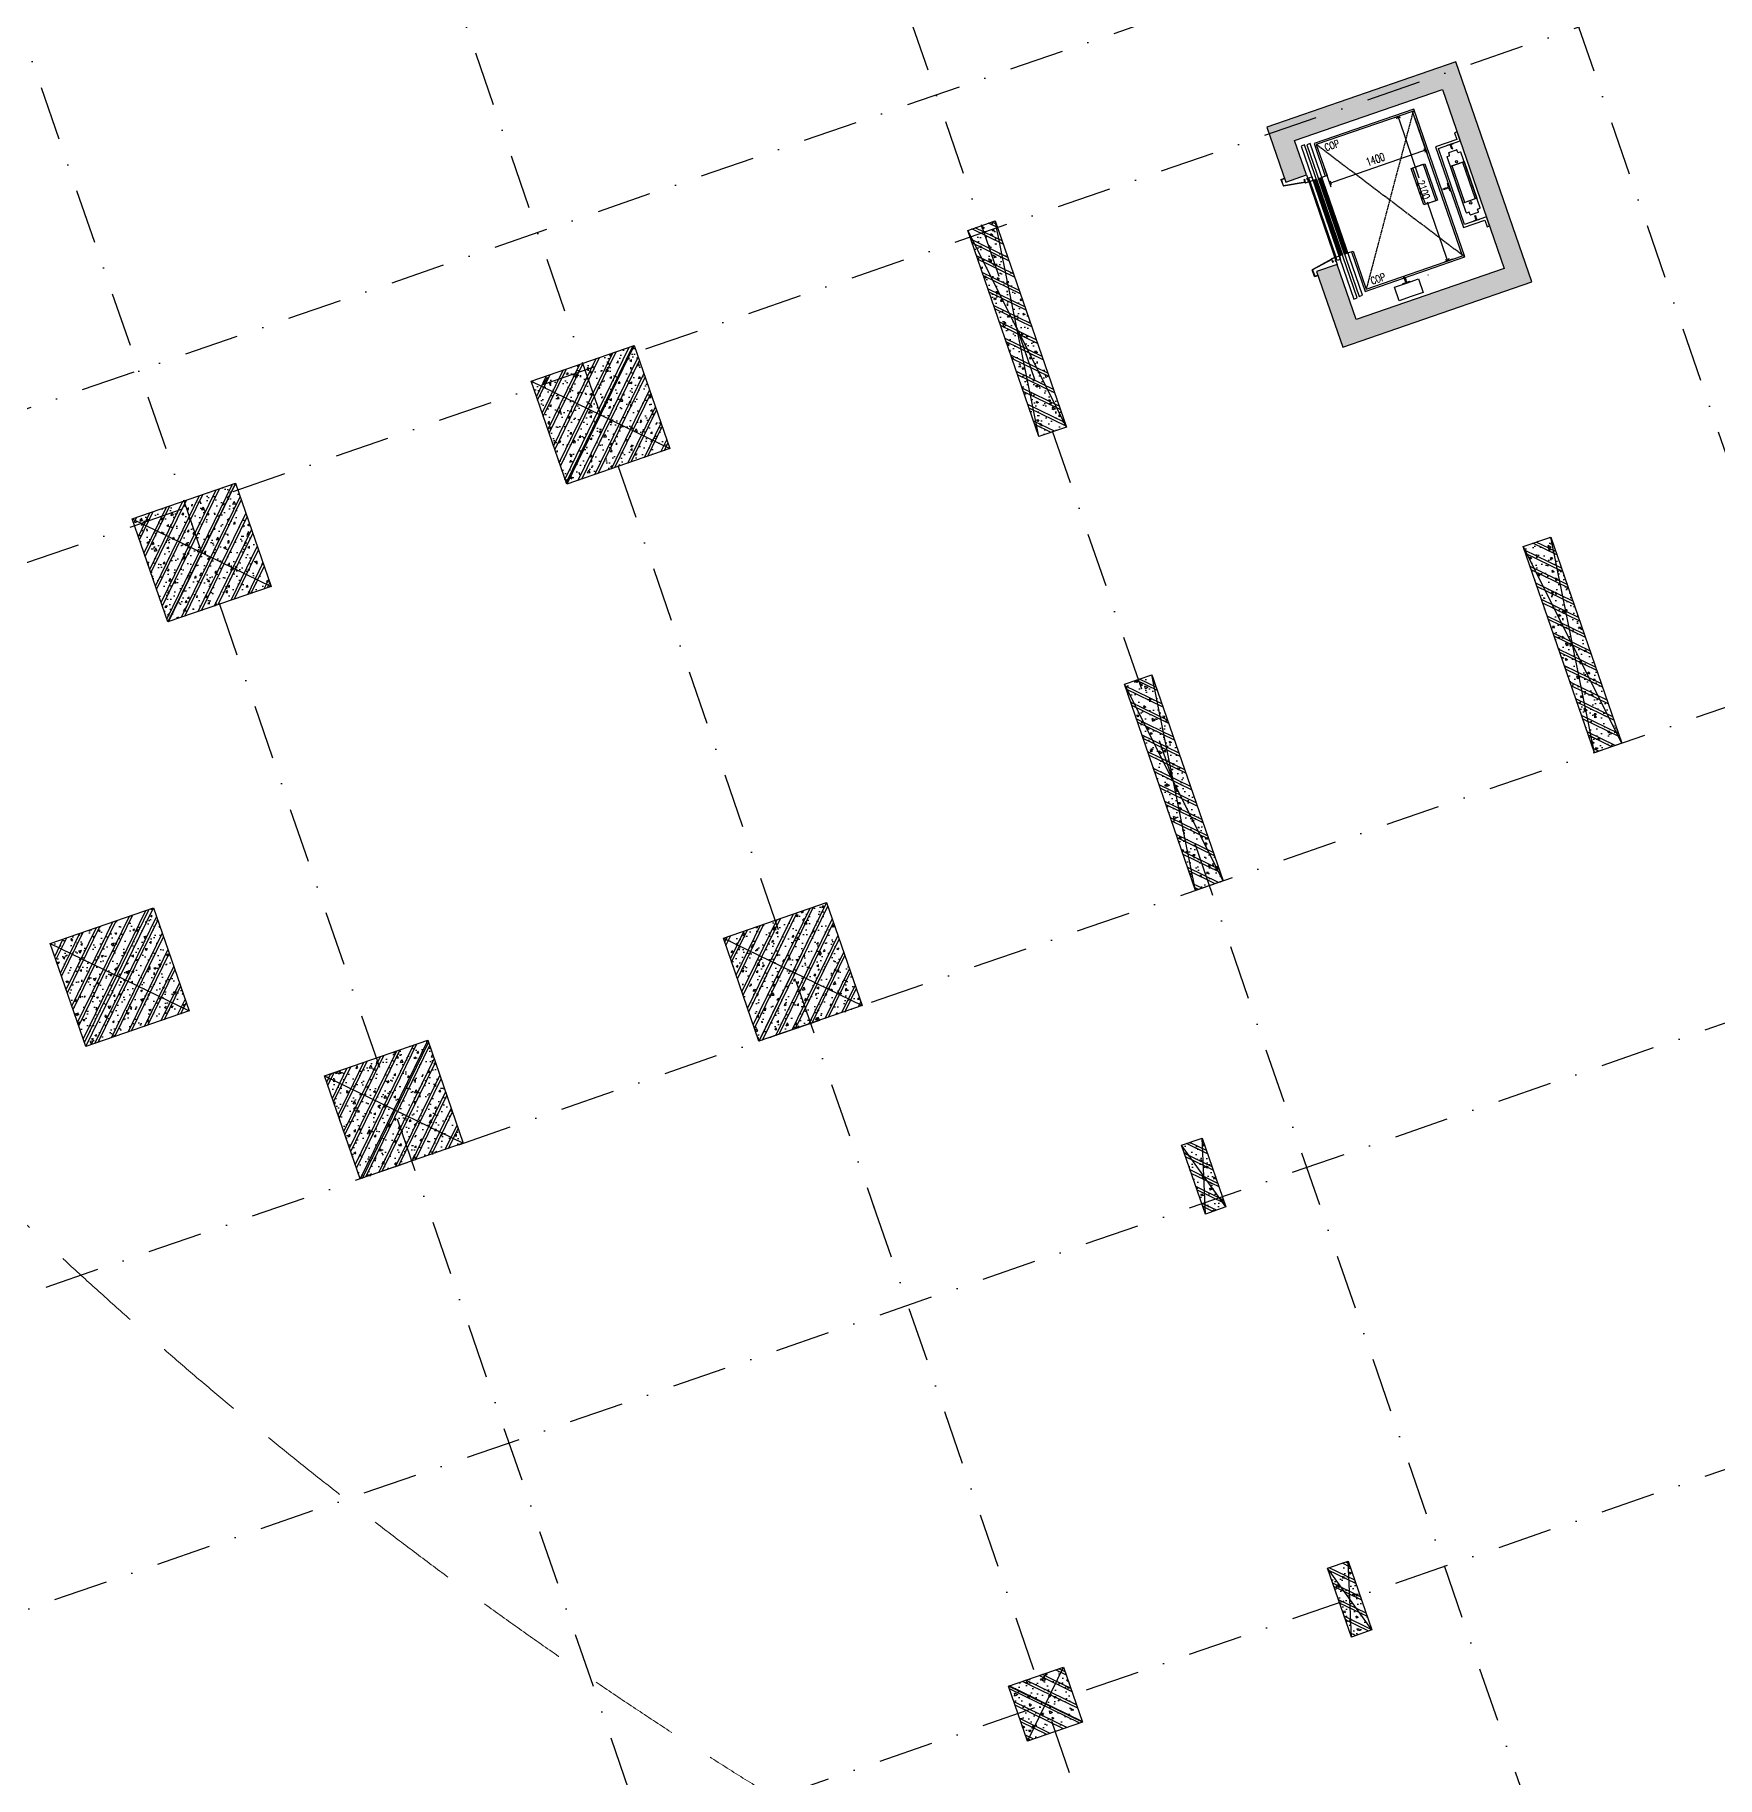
# Model space of a CAD drawing. Header units: millimetres. Extents: x -1283650 to 1283415, y -588847 to 435139.
# Drawn here: x -98271 to -75144, y 16113 to 40064 of the extents above; entities that cross this region are included whole.
import ezdxf
from ezdxf.enums import TextEntityAlignment as Align

# ---------------------------------------------------------------- set-up
doc = ezdxf.new("R2010")
doc.units = ezdxf.units.MM
doc.header["$MEASUREMENT"] = 0
for name, pattern in [('DASHDOT', [1, 0.5, -0.25, 0, -0.25]), ('HIDDEN', [0.375, 0.25, -0.125]), ('xref.asix of  podium$0$xref.asix of  podium$0$Xref_ST_MBDV Cot vach 30.7.2022$0$ACAD_ISO02W100', [15, 12, -3])]:
    doc.linetypes.add(name, pattern=pattern)
doc.layers.get('Defpoints').update_dxf_attribs({"color": 5})
for name, color, linetype in [('$AUDIT-BAD-LAYER', 7, 'Continuous'), ('AUDIT_I_220805193045-5', 6, 'Continuous'), ('KC-Betong', 6, 'Continuous'), ('KT-Luoi truc South Tower', 8, 'DASHDOT'), ('KT-Net cot vach', 6, 'Continuous'), ('thang may block', 36, 'Continuous'), ('Xref.Asix of Basement$0$KT-Net cot vach', 6, 'Continuous')]:
    doc.layers.add(name, color=color, linetype=linetype)
doc.styles.add('xref.asix of  podium$0$xref.asix of  podium$0$Xref_ST_MBDV Cot vach 30.7.2022$0$ROMANS', font='ROMANS.SHX')
doc.styles.add('xref.asix of  podium$0$xref.asix of  podium$0$Xref_ST_MBDV Cot vach 30.7.2022$0$xref.N.Cot vach tang N2$0$DIM', font='vnsimli.shx', dxfattribs={"width": 0.7})
doc.dimstyles.new('xref.asix of  podium$0$xref.asix of  podium$0$Xref_ST_MBDV Cot vach 30.7.2022$0$xref.N.Cot vach tang N2$0$CCU 1-100 A1', dxfattribs={"dimscale": 100, "dimtxt": 2.2, "dimasz": 1, "dimexe": 1, "dimexo": 0, "dimgap": 1, "dimtad": 1, "dimdec": 0, "dimdsep": 46, "dimtxsty": 'xref.asix of  podium$0$xref.asix of  podium$0$Xref_ST_MBDV Cot vach 30.7.2022$0$xref.N.Cot vach tang N2$0$DIM', "dimblk1": 'xref.asix of  podium$0$xref.asix of  podium$0$Xref_ST_MBDV Cot vach 30.7.2022$0$xref.N.Cot vach tang N2$0$_ARCHTICK', "dimblk2": 'xref.asix of  podium$0$xref.asix of  podium$0$Xref_ST_MBDV Cot vach 30.7.2022$0$xref.N.Cot vach tang N2$0$_ARCHTICK', "dimsah": 1, "dimcen": 0, "dimdle": 1, "dimclrd": 256, "dimclre": 256, "dimclrt": 31, "dimadec": 0, "dimazin": 0, "dimtfac": 1, "dimtdec": 0, "dimtix": 1, "dimtmove": 2, "dimatfit": 3, "dimldrblk": 'xref.asix of  podium$0$xref.asix of  podium$0$Xref_ST_MBDV Cot vach 30.7.2022$0$xref.N.Cot vach tang N2$0$_ARCHTICK', "dimfxl": 8, "dimtolj": 1, "dimarcsym": 0})

# ---------------------------------------------------------------- blocks, each defined once
blk = doc.blocks.new('*U188')
h = blk.add_hatch()
h.set_pattern_fill('VATLIEU04', color=250, scale=40, style=0, pattern_type=2)
h.set_pattern_definition([(50, (550, -550), (286.904, -25.1), [30, -330]), (355, (550, -550), (-55.5, 300.877), [24, -264]), (100.451, (573.9, -552.1), (231.404, 275.776), [25.496, -280.457]), (46.184, (550, -470), (426.9, -66.21), [45, -495]), (96.636, (585.57, -475.5), (373.87, 389.65), [38.24, -420.69]), (351.184, (550, -470), (373.86, 389.65), [36, -396]), (21, (590, -490), (238.763, -161.048), [30, -330]), (326, (590, -490), (97.326, 290.06), [24, -264]), (71.451, (609.9, -503.42), (336.09, 129.01), [25.496, -280.457]), (37.5, (550, -550), (4.864, 133.1575), [0, -260.8, 0, -268, 0, -265]), (7.5, (550, -550), (105.228, 157.765), [0, -152.8, 0, -254.8, 0, -101]), (327.5, (460.8, -550), (213.529, -9.022), [0, -100, 0, -312, 0, -414]), (317.5, (420.8, -550), (233.274, 40.042), [0, -130, 0, -207.2, 0, -294]), (45, (550, -550), (-120.208, 120.208), []), (45, (550, -501), (-120.208, 120.208), [])])
h.paths.add_polyline_path([(-475, 475), (1025, 475), (1025, -1025), (-475, -1025)])
at = {"color": 6, "ltscale": 0.25}
blk.add_lwpolyline([(-475, 475), (1025, 475), (1025, -1025), (-475, -1025)], close=True, dxfattribs=at)
at = {"layer": 'Defpoints', "linetype": 'ByBlock', "ltscale": 30}
for p, q in [((1025, 475), (-475, -1025)), ((-475, 475), (1025, -1025))]:
    blk.add_line(p, q, dxfattribs=at)
blk = doc.blocks.new('*U241')
h = blk.add_hatch()
h.set_pattern_fill('VATLIEU04', color=250, scale=40, style=0, pattern_type=2)
h.set_pattern_definition([(50, (550, 1550), (286.904, -25.1), [30, -330]), (355, (550, 1550), (-55.5, 300.877), [24, -264]), (100.451, (573.9, 1547.9), (231.404, 275.776), [25.496, -280.457]), (46.184, (550, 1630), (426.896, -66.21), [45, -495]), (96.636, (585.57, 1624.5), (373.865, 389.65), [38.244, -420.685]), (351.184, (550, 1630), (373.865, 389.65), [36, -396]), (21, (590, 1610), (238.763, -161.048), [30, -330]), (326, (590, 1610), (97.326, 290.06), [24, -264]), (71.451, (609.9, 1596.58), (336.09, 129.012), [25.496, -280.457]), (37.5, (550, 1550), (4.864, 133.1575), [0, -260.8, 0, -268, 0, -265]), (7.5, (550, 1550), (105.228, 157.765), [0, -152.8, 0, -254.8, 0, -101]), (327.5, (460.8, 1550), (213.529, -9.022), [0, -100, 0, -312, 0, -414]), (317.5, (420.8, 1550), (233.274, 40.042), [0, -130, 0, -207.2, 0, -294]), (45, (550, 1550), (-120.208, 120.208), []), (45, (550, 1599), (-120.208, 120.208), [])])
h.paths.add_polyline_path([(-475, -475), (1025, -475), (1025, 1025), (-475, 1025)])
at = {"color": 6, "ltscale": 0.25}
blk.add_lwpolyline([(-475, -475), (1025, -475), (1025, 1025), (-475, 1025)], close=True, dxfattribs=at)
at = {"layer": 'Defpoints', "linetype": 'ByBlock', "ltscale": 30}
for p, q in [((1025, -475), (-475, 1025)), ((-475, -475), (1025, 1025))]:
    blk.add_line(p, q, dxfattribs=at)
blk = doc.blocks.new('*U242')
h = blk.add_hatch()
h.set_pattern_fill('VATLIEU04', color=250, scale=40, style=0, pattern_type=2)
h.set_pattern_definition([(50, (-550, 3050), (286.904, -25.101), [30, -330]), (355, (-550, 3050), (-55.5, 300.877), [24, -264]), (100.451, (-526.1, 3047.9), (231.404, 275.776), [25.496, -280.457]), (46.184, (-550, 3130), (426.896, -66.208), [45, -495]), (96.636, (-514.43, 3124.5), (373.865, 389.647), [38.244, -420.685]), (351.184, (-550, 3130), (373.865, 389.65), [36, -396]), (21, (-510, 3110), (238.763, -161.048), [30, -330]), (326, (-510, 3110), (97.326, 290.06), [24, -264]), (71.451, (-490.1, 3096.58), (336.09, 129.012), [25.496, -280.457]), (37.5, (-550, 3050), (4.864, 133.1575), [0, -260.8, 0, -268, 0, -265]), (7.5, (-550, 3050), (105.228, 157.7647), [0, -152.8, 0, -254.8, 0, -101]), (327.5, (-639.2, 3050), (213.529, -9.022), [0, -100, 0, -312, 0, -414]), (317.5, (-679.2, 3050), (233.274, 40.042), [0, -130, 0, -207.2, 0, -294]), (45, (-550, 3050), (-120.208, 120.208), []), (45, (-550, 3099), (-120.208, 120.208), [])])
h.paths.add_polyline_path([(-475, -475), (-75, -475), (-75, 2525), (-475, 2525)])
at = {"color": 6, "ltscale": 0.25}
blk.add_lwpolyline([(-475, -475), (-75, -475), (-75, 2525), (-475, 2525)], close=True, dxfattribs=at)
at = {"layer": 'Defpoints', "linetype": 'ByBlock', "ltscale": 30}
for p, q in [((-75, -475), (-475, 2525)), ((-475, -475), (-75, 2525))]:
    blk.add_line(p, q, dxfattribs=at)
blk = doc.blocks.new('*U295')
h = blk.add_hatch()
h.set_pattern_fill('VATLIEU04', color=250, scale=40, style=0, pattern_type=2)
h.set_pattern_definition([(50, (-150, 850), (286.904, -25.1), [30, -330]), (355, (-150, 850), (-55.5, 300.877), [24, -264]), (100.451, (-126.1, 847.9), (231.404, 275.776), [25.496, -280.457]), (46.184, (-150, 930), (426.9, -66.21), [45, -495]), (96.636, (-114.43, 924.5), (373.87, 389.65), [38.24, -420.69]), (351.184, (-150, 930), (373.86, 389.65), [36, -396]), (21, (-110, 910), (238.763, -161.048), [30, -330]), (326, (-110, 910), (97.326, 290.06), [24, -264]), (71.451, (-90.1, 896.58), (336.09, 129.01), [25.496, -280.457]), (37.5, (-150, 850), (4.864, 133.1575), [0, -260.8, 0, -268, 0, -265]), (7.5, (-150, 850), (105.228, 157.765), [0, -152.8, 0, -254.8, 0, -101]), (327.5, (-239.2, 850), (213.529, -9.022), [0, -100, 0, -312, 0, -414]), (317.5, (-279.2, 850), (233.274, 40.042), [0, -130, 0, -207.2, 0, -294]), (45, (-150, 850), (-120.208, 120.208), []), (45, (-150, 899), (-120.208, 120.208), [])])
h.paths.add_polyline_path([(-475, -475), (325, -475), (325, 325), (-475, 325)])
at = {"color": 6, "ltscale": 0.25}
blk.add_lwpolyline([(-475, -475), (325, -475), (325, 325), (-475, 325)], close=True, dxfattribs=at)
at = {"layer": 'Defpoints', "linetype": 'ByBlock', "ltscale": 30}
for p, q in [((325, -475), (-475, 325)), ((-475, -475), (325, 325))]:
    blk.add_line(p, q, dxfattribs=at)
blk = doc.blocks.new('*U283')
h = blk.add_hatch()
h.set_pattern_fill('VATLIEU04', color=250, scale=40, style=0, pattern_type=2)
h.set_pattern_definition([(50, (-650, 1050), (286.904, -25.1), [30, -330]), (355, (-650, 1050), (-55.5, 300.877), [24, -264]), (100.451, (-626.1, 1047.9), (231.404, 275.776), [25.496, -280.457]), (46.184, (-650, 1130), (426.9, -66.21), [45, -495]), (96.636, (-614.43, 1124.5), (373.87, 389.65), [38.24, -420.685]), (351.184, (-650, 1130), (373.86, 389.65), [36, -396]), (21, (-610, 1110), (238.763, -161.048), [30, -330]), (326, (-610, 1110), (97.326, 290.06), [24, -264]), (71.451, (-590.1, 1096.58), (336.09, 129.01), [25.496, -280.457]), (37.5, (-650, 1050), (4.864, 133.1575), [0, -260.8, 0, -268, 0, -265]), (7.5, (-650, 1050), (105.228, 157.765), [0, -152.8, 0, -254.8, 0, -101]), (327.5, (-739.2, 1050), (213.529, -9.022), [0, -100, 0, -312, 0, -414]), (317.5, (-779.2, 1050), (233.274, 40.042), [0, -130, 0, -207.2, 0, -294]), (45, (-650, 1050), (-120.208, 120.208), []), (45, (-650, 1099), (-120.208, 120.208), [])])
h.paths.add_polyline_path([(-475, -475), (-175, -475), (-175, 525), (-475, 525)])
at = {"color": 6, "ltscale": 0.25}
blk.add_lwpolyline([(-475, -475), (-175, -475), (-175, 525), (-475, 525)], close=True, dxfattribs=at)
at = {"layer": 'Defpoints', "linetype": 'ByBlock', "ltscale": 30}
for p, q in [((-175, -475), (-475, 525)), ((-475, -475), (-175, 525))]:
    blk.add_line(p, q, dxfattribs=at)
blk = doc.blocks.new('xref.asix of  podium$0$xref.asix of  podium$0$Xref_ST_MBDV Cot vach 30.7.2022$0$xref.N.Cot vach tang N2$0$_Open90')
at = {"color": 0, "linetype": 'ByBlock', "lineweight": -2}
for p, q in [((0, 0), (-1, 0)), ((-0.5, 0.5), (0, 0)), ((0, 0), (-0.5, -0.5))]:
    blk.add_line(p, q, dxfattribs=at)
blk = doc.blocks.new('*D29')
at = {"layer": 'Defpoints', "color": 0, "transparency": 16777216}
for p in [(11727223, 1054230), (11727290, 1054254), (11727975, 1052269)]:
    blk.add_point(p, dxfattribs=at)
at = {"layer": 'KT-Net cot vach', "color": 5, "transparency": 16777216}
for p, q in [((11727290, 1054254), (11727176, 1054214)), ((11727239, 1054183), (11727513, 1053389)), ((11727892, 1052293), (11727630, 1053052)), ((11727975, 1052269), (11727861, 1052229))]:
    blk.add_line(p, q, dxfattribs=at)
for p, xscale, yscale, zscale, rotation in [((11727223, 1054230), 50, 50, 50, 109.0471379209069), ((11727908, 1052245), 50.00000000000001, 50.00000000000001, 50.00000000000001, 289.0471379209069)]:
    blk.add_blockref('xref.asix of  podium$0$xref.asix of  podium$0$Xref_ST_MBDV Cot vach 30.7.2022$0$xref.N.Cot vach tang N2$0$_Open90', p, dxfattribs=dict(at, xscale=xscale, yscale=yscale, zscale=zscale, rotation=rotation))
at = {"layer": 'KT-Net cot vach', "color": 5, "transparency": 16777216, "insert": (11727572, 1053221), "char_height": 110, "attachment_point": 5, "rotation": 289.0471, "style": 'xref.asix of  podium$0$xref.asix of  podium$0$Xref_ST_MBDV Cot vach 30.7.2022$0$xref.N.Cot vach tang N2$0$DIM'}
blk.add_mtext('\\A1;2100', dxfattribs=at)
blk = doc.blocks.new('xref.asix of  podium$0$xref.asix of  podium$0$Xref_ST_MBDV Cot vach 30.7.2022$0$xref.N.Cot vach tang N2$0$_ARCHTICK')
at = {"color": 0, "linetype": 'ByBlock', "const_width": 0.15}
blk.add_lwpolyline([(-0.5, -0.5), (0.5, 0.5)], dxfattribs=at)
blk = doc.blocks.new('*D30')
at = {"layer": 'Defpoints', "color": 0, "transparency": 16777216}
for p in [(11727458, 1054206), (11726216, 1053513), (11726285, 1053313)]:
    blk.add_point(p, dxfattribs=at)
at = {"layer": 'KT-Net cot vach', "color": 5, "transparency": 16777216}
for p, q in [((11727458, 1054206), (11727625, 1053722)), ((11727561, 1053753), (11726333, 1053329)), ((11726216, 1053513), (11726302, 1053265))]:
    blk.add_line(p, q, dxfattribs=at)
for p, xscale, yscale, zscale, rotation in [((11727609, 1053769), 50, 50, 50, 19.04713794612652), ((11726285, 1053313), 49.99999999999999, 49.99999999999999, 49.99999999999999, 199.0471379461266)]:
    blk.add_blockref('xref.asix of  podium$0$xref.asix of  podium$0$Xref_ST_MBDV Cot vach 30.7.2022$0$xref.N.Cot vach tang N2$0$_Open90', p, dxfattribs=dict(at, xscale=xscale, yscale=yscale, zscale=zscale, rotation=rotation))
at = {"layer": 'KT-Net cot vach', "color": 5, "transparency": 16777216, "insert": (11726913, 1053640), "char_height": 110, "attachment_point": 5, "rotation": 19.0471, "style": 'xref.asix of  podium$0$xref.asix of  podium$0$Xref_ST_MBDV Cot vach 30.7.2022$0$xref.N.Cot vach tang N2$0$DIM'}
blk.add_mtext('\\A1;1400', dxfattribs=at)
blk = doc.blocks.new('rtrerfgfgf')
at = {"layer": 'thang may block', "linetype": 'Continuous', "ltscale": 2}
for p, q in [((11727440.8, 1054332.2), (11726070.2, 1053859)), ((11728142.5, 1052299.9), (11727440.8, 1054332.2)), ((11727425.4, 1054300.4), (11726102, 1053843.5)), ((11728110.7, 1052315.3), (11727425.4, 1054300.4)), ((11725939.2, 1053840.2), (11725891.9, 1053823.9)), ((11726665.3, 1051737), (11725939.2, 1053840.2)), ((11726070.2, 1053859), (11726225.2, 1053410)), ((11726102, 1053843.5), (11726248.9, 1053418.1)), ((11727906.3, 1053835.1), (11727984.3, 1053862)), ((11727944.4, 1053839.6), (11727910.6, 1053830.2)), ((11727952.4, 1053816.3), (11727944.4, 1053839.6)), ((11727983.9, 1053855.5), (11727951.5, 1053842)), ((11727951.5, 1053842), (11727959.5, 1053818.7)), ((11727984.3, 1053862), (11727983.9, 1053855.5)), ((11725891.9, 1053823.9), (11726618, 1051720.7)), ((11728164, 1052908.7), (11727899.3, 1053675.4)), ((11727902.1, 1053681.2), (11727931.2, 1053691.3)), ((11727910.6, 1053830.2), (11727906.3, 1053835.1)), ((11727934.1, 1053697.1), (11727922.4, 1053731.1)), ((11727925.2, 1053736.9), (11728029.9, 1053773.1)), ((11727944.2, 1053545.3), (11728133.2, 1053610.6)), ((11727955, 1053806.6), (11727952.4, 1053816.3)), ((11727963.3, 1053782.6), (11727955, 1053806.6)), ((11727959.5, 1053818.7), (11727963, 1053809.4)), ((11727963, 1053809.4), (11727971.8, 1053785.5)), ((11727971.8, 1053785.5), (11727963.3, 1053782.6)), ((11727967.8, 1053553.5), (11728109.6, 1053602.5)), ((11728047.5, 1053736.3), (11728035.8, 1053770.2)), ((11728053.4, 1053733.5), (11728082.5, 1053743.5)), ((11728353, 1052973.9), (11728088.3, 1053740.7)), ((11728109.6, 1053602.5), (11728283.9, 1053097.7)), ((11728133.2, 1053610.6), (11728307.5, 1053105.9)), ((11725965.7, 1053426.2), (11726390, 1052197.3)), ((11726248.9, 1053418.1), (11726178, 1053393.7)), ((11727405.3, 1053515.9), (11727594.3, 1053581.1)), ((11727578.2, 1053014.9), (11727405.3, 1053515.9)), ((11727428.9, 1053524), (11727570.7, 1053573)), ((11727601.9, 1053023), (11727428.9, 1053524)), ((11727570.7, 1053573), (11727743.7, 1053072)), ((11727594.3, 1053581.1), (11727767.3, 1053080.2)), ((11728118.4, 1053040.6), (11727944.2, 1053545.3)), ((11728142.1, 1053048.7), (11727967.8, 1053553.5)), ((11726376.3, 1052298.4), (11726017.3, 1053338.2)), ((11727845.3, 1053237.2), (11727881.2, 1053249.6)), ((11727850.5, 1053222.1), (11727845.3, 1053237.2)), ((11727886.5, 1053234.5), (11727850.5, 1053222.1)), ((11727881.2, 1053249.6), (11727891.7, 1053250)), ((11727894.9, 1053240.6), (11727886.5, 1053234.5)), ((11727891.7, 1053250), (11727919.1, 1053259.5)), ((11727922.3, 1053250.1), (11727894.9, 1053240.6)), ((11727906.7, 1053307.6), (11727913.4, 1053312.6)), ((11727919.1, 1053259.5), (11727906.7, 1053307.6)), ((11727913.4, 1053312.6), (11727950.6, 1053204.8)), ((11727942.3, 1053204.6), (11727922.3, 1053250.1)), ((11727950.6, 1053204.8), (11727942.3, 1053204.6)), ((11727767.3, 1053080.2), (11727578.2, 1053014.9)), ((11727743.7, 1053072), (11727601.9, 1053023)), ((11728307.5, 1053105.9), (11728118.4, 1053040.6)), ((11728283.9, 1053097.7), (11728142.1, 1053048.7)), ((11728169.8, 1052905.8), (11728198.9, 1052915.9)), ((11728216.3, 1052879.6), (11728204.8, 1052913)), ((11728222.2, 1052876.7), (11728326.9, 1052912.9)), ((11728329.8, 1052918.8), (11728318.2, 1052952.2)), ((11728321.1, 1052958), (11728350.2, 1052968.1)), ((11728345.4, 1052816.1), (11728267.4, 1052789.2)), ((11728267.4, 1052789.2), (11728267.8, 1052795.7)), ((11728267.8, 1052795.7), (11728300.2, 1052809.2)), ((11728279.8, 1052865.7), (11728288.4, 1052868.6)), ((11728288.6, 1052841.8), (11728279.8, 1052865.7)), ((11728288.4, 1052868.6), (11728296.6, 1052844.6)), ((11728292.1, 1052832.5), (11728288.6, 1052841.8)), ((11728300.2, 1052809.2), (11728292.1, 1052832.5)), ((11728296.6, 1052844.6), (11728299.2, 1052834.9)), ((11728299.2, 1052834.9), (11728307.2, 1052811.6)), ((11728307.2, 1052811.6), (11728341, 1052821)), ((11728341, 1052821), (11728345.4, 1052816.1)), ((11726537, 1052353.9), (11726607.8, 1052378.4)), ((11726584.2, 1052370.2), (11726771.9, 1051826.7)), ((11726607.8, 1052378.4), (11726787.3, 1051858.5)), ((11726771.9, 1051826.7), (11728142.5, 1052299.9)), ((11726787.3, 1051858.5), (11728110.7, 1052315.3)), ((11727287, 1051929.4), (11727332.5, 1051949.4)), ((11727395, 1051958.3), (11727287.3, 1051921)), ((11727304.6, 1052021.2), (11727319.7, 1052026.4)), ((11727317, 1051985.2), (11727304.6, 1052021.2)), ((11727323.1, 1051976.8), (11727317, 1051985.2)), ((11727319.7, 1052026.4), (11727332.1, 1051990.5)), ((11727332.5, 1051949.4), (11727323.1, 1051976.8)), ((11727332.1, 1051990.5), (11727332.5, 1051980)), ((11727332.5, 1051980), (11727342, 1051952.6)), ((11727342, 1051952.6), (11727390.1, 1051965)), ((11727390.1, 1051965), (11727395, 1051958.3)), ((11727641.8, 1052043.4), (11727641.5, 1052051.8)), ((11726618, 1051720.7), (11726665.3, 1051737))]:
    blk.add_line(p, q, dxfattribs=at)
at = {"layer": 'thang may block', "linetype": 'xref.asix of  podium$0$xref.asix of  podium$0$Xref_ST_MBDV Cot vach 30.7.2022$0$ACAD_ISO02W100', "ltscale": 2}
for p, q in [((11727440.8, 1054332.2), (11726787.3, 1051858.5)), ((11728142.5, 1052299.9), (11726102, 1053843.5))]:
    blk.add_line(p, q, dxfattribs=at)
at = {"layer": 'thang may block'}
for p, q in [((11725616.3, 1053365.9), (11725648.9, 1053271.5)), ((11726043.5, 1053400.1), (11725996.2, 1053383.8)), ((11725996.2, 1053383.8), (11726012.6, 1053336.5)), ((11726059.8, 1053352.9), (11726043.5, 1053400.1)), ((11725948.4, 1053323.1), (11725648.9, 1053271.5)), ((11725946.8, 1053327.9), (11725652.3, 1053276.8)), ((11726012.6, 1053336.5), (11726059.8, 1053352.9)), ((11726312.8, 1052267.8), (11726045.2, 1052123.6)), ((11726314.4, 1052263), (11726051.2, 1052121.5)), ((11726371.5, 1052296.8), (11726418.8, 1052313.1)), ((11726387.9, 1052249.5), (11726371.5, 1052296.8)), ((11726435.1, 1052265.8), (11726387.9, 1052249.5)), ((11726418.8, 1052313.1), (11726435.1, 1052265.8)), ((11726077.8, 1052029.2), (11726045.2, 1052123.6))]:
    blk.add_line(p, q, dxfattribs=at)
at = {"layer": 'thang may block', "linetype": 'Continuous', "ltscale": 2}
for points in [[(11726737.7, 1051772.5), (11726018.1, 1053856.8), (11725970.8, 1053840.5), (11726690.4, 1051756.2)], [(11727932, 1053258.7), (11728124, 1052702.7), (11728418, 1052804.1), (11728449, 1052714.3), (11728482.1, 1052725.8), (11728439.7, 1052848.7), (11728141, 1052745.5), (11727960.4, 1053268.5), (11727779.9, 1053791.4), (11728078.6, 1053894.6), (11728036.1, 1054017.5), (11728003, 1054006), (11728034, 1053916.2), (11727740.1, 1053814.7), (11727932, 1053258.7)], [(11726059.8, 1053352.9), (11726102.4, 1053367.5), (11726281.8, 1052847.7), (11726239.3, 1052833)], [(11726130.7, 1053377.3), (11726173.2, 1053392), (11726352.7, 1052872.1), (11726310.2, 1052857.4)], [(11726239.3, 1052833), (11726281.8, 1052847.7), (11726461.3, 1052327.8), (11726418.8, 1052313.1)], [(11726310.2, 1052857.4), (11726352.7, 1052872.1), (11726532.2, 1052352.2), (11726489.7, 1052337.6)], [(11727341.2, 1051939.6), (11727506.6, 1051996.8), (11727570.5, 1051811.5), (11727405.1, 1051754.4), (11727239.7, 1051697.3), (11727175.7, 1051882.5), (11727341.2, 1051939.6)]]:
    blk.add_lwpolyline(points, close=True, dxfattribs=at)
at = {"layer": 'thang may block'}
for points in [[(11725616.3, 1053365.9), (11725663.6, 1053382.2)], [(11725652.3, 1053276.8), (11725622.6, 1053362.8), (11725665.2, 1053377.4)], [(11726051.2, 1052121.5), (11726080.9, 1052035.6), (11726123.4, 1052050.3)], [(11726077.8, 1052029.2), (11726125, 1052045.5)]]:
    blk.add_lwpolyline(points, dxfattribs=at)
for points in [[(11725972.6, 1053375.6), (11725982.1, 1053378.9), (11725998.4, 1053331.6), (11725951.1, 1053315.3), (11725934.8, 1053362.6), (11725944.2, 1053365.9), (11725947.5, 1053356.4), (11725946, 1053355.9), (11725943.3, 1053363.8), (11725936.8, 1053361.6), (11725952.1, 1053317.4), (11725996.3, 1053332.6), (11725981.1, 1053376.9), (11725974.6, 1053374.7), (11725977.4, 1053366.7), (11725975.9, 1053366.2)], [(11726364.2, 1052241.3), (11726373.7, 1052244.6), (11726357.4, 1052291.9), (11726310.1, 1052275.5), (11726326.4, 1052228.3), (11726335.9, 1052231.5), (11726332.6, 1052241), (11726331.1, 1052240.5), (11726333.8, 1052232.5), (11726327.4, 1052230.3), (11726312.1, 1052274.6), (11726356.4, 1052289.8), (11726371.6, 1052245.6), (11726365.2, 1052243.4), (11726362.5, 1052251.3), (11726361, 1052250.8)]]:
    blk.add_lwpolyline(points, close=True, dxfattribs=at)
at = {"layer": 'thang may block', "linetype": 'Continuous', "ltscale": 2}
for points in [[(11726253.5, 1052837.9), (11726074, 1053357.8)], [(11726267.7, 1052842.8), (11726088.2, 1053362.6)], [(11726324.4, 1052862.3), (11726144.9, 1053382.2)], [(11726338.6, 1052867.2), (11726159.1, 1053387.1)], [(11726433, 1052318), (11726253.5, 1052837.9)], [(11726447.2, 1052322.9), (11726267.7, 1052842.8)], [(11726503.9, 1052342.5), (11726324.4, 1052862.3)], [(11726518, 1052347.3), (11726338.6, 1052867.2)]]:
    blk.add_lwpolyline(points, dxfattribs=at)
for centre, radius in [((11728027.9, 1053609.2), 14.5), ((11728223.7, 1053042), 17.5)]:
    blk.add_circle(centre, radius, dxfattribs=at)
for centre, start, end in [((11727903.6, 1053676.9), 109.04714, 199.04714), ((11727926.7, 1053732.6), 109.04714, 199.04714), ((11727929.7, 1053695.6), 289.04714, 19.04714), ((11728031.4, 1053768.7), 19.04714, 109.04714), ((11728051.9, 1053737.8), 199.04714, 289.04714), ((11728084, 1053739.1), 19.04714, 109.04714), ((11728168.3, 1052910.2), 199.04714, 289.04714), ((11728200.4, 1052911.5), 19.04714, 109.04714), ((11728220.7, 1052881.1), 199.04714, 289.04714), ((11728322.6, 1052953.7), 109.04714, 199.04714), ((11728325.4, 1052917.3), 289.04714, 19.04714), ((11728348.7, 1052972.4), 289.04714, 19.04714)]:
    blk.add_arc(centre, 4.61, start, end, dxfattribs=at)
at = {"layer": 'thang may block', "linetype": 'Continuous', "ltscale": 2, "style": 'xref.asix of  podium$0$xref.asix of  podium$0$Xref_ST_MBDV Cot vach 30.7.2022$0$ROMANS', "width": 0.75}
for p in [(11726317.2, 1053833.1), (11726950.3, 1051999.4)]:
    blk.add_text('COP', height=100, rotation=19.04714, dxfattribs=at).set_placement(p, align=Align.MIDDLE)
at = {"layer": 'KT-Net cot vach', "color": 5}
dim = blk.add_linear_dim(base=(11726285.3, 1053312.5), p1=(11727458, 1054205.8), p2=(11726216.2, 1053512.7), angle=199.04714, dimstyle='xref.asix of  podium$0$xref.asix of  podium$0$Xref_ST_MBDV Cot vach 30.7.2022$0$xref.N.Cot vach tang N2$0$CCU 1-100 A1', override={"dimscale": 50, "dimblk1": 'xref.asix of  podium$0$xref.asix of  podium$0$Xref_ST_MBDV Cot vach 30.7.2022$0$xref.N.Cot vach tang N2$0$_Open90', "dimblk2": 'xref.asix of  podium$0$xref.asix of  podium$0$Xref_ST_MBDV Cot vach 30.7.2022$0$xref.N.Cot vach tang N2$0$_Open90', "dimclrd": 5, "dimclre": 5, "dimclrt": 5, "dimlwd": 65535, "dimlwe": 65535}, dxfattribs=at)
dim.commit()
dim.dimension.update_dxf_attribs({"geometry": '*D30', "text_midpoint": (11726912.7, 1053640.2)})
dim = blk.add_linear_dim(base=(11727222.9, 1054230.5), p1=(11727975.5, 1052268.7), p2=(11727290.1, 1054253.7), angle=289.04714, dimstyle='xref.asix of  podium$0$xref.asix of  podium$0$Xref_ST_MBDV Cot vach 30.7.2022$0$xref.N.Cot vach tang N2$0$CCU 1-100 A1', override={"dimscale": 50, "dimblk1": 'xref.asix of  podium$0$xref.asix of  podium$0$Xref_ST_MBDV Cot vach 30.7.2022$0$xref.N.Cot vach tang N2$0$_Open90', "dimblk2": 'xref.asix of  podium$0$xref.asix of  podium$0$Xref_ST_MBDV Cot vach 30.7.2022$0$xref.N.Cot vach tang N2$0$_Open90', "dimclrd": 5, "dimclre": 5, "dimclrt": 5, "dimlwd": 65535, "dimlwe": 65535}, dxfattribs=at)
dim.commit()
dim.dimension.update_dxf_attribs({"geometry": '*D29', "text_midpoint": (11727571.6, 1053220.6), "dimtype": 128})

msp = doc.modelspace()

# ---------------------------------------------------------------- hatches: boundary and pattern name
at = {"layer": '$AUDIT-BAD-LAYER'}
h = msp.add_hatch(dxfattribs=at)
h.set_pattern_fill('ACET-2D-ANSI31', color=256)
h.set_pattern_definition([(45, (5.27543, -15.29099), (-0.08838834765, 0.08838834765), [])])
h.paths.add_polyline_path([(-152992, 35260.2), (-153807.4, 37623.5), (-155981.6, 36873.4), (-155166.3, 34510.1)], flags=0)
h.paths.add_polyline_path([(-153334.7, 37786.6), (-152519.4, 35423.3), (-150345.1, 36173.4), (-151160.5, 38536.7)], flags=16)
h.paths.add_polyline_path([(-81572.3, -12446.3), (-81581.4, -13864.1), (-80353.8, -13872.1), (-80344.7, -12454.2)])
edge = h.paths.add_edge_path()
edge.add_arc((-79262.8, -13170.1), 900, 0, 360)
h.paths.add_polyline_path([(-174845.3, 38775), (-174414.4, 37424.2), (-173542.7, 37702.3), (-173973.6, 39053.1)], flags=16)
edge = h.paths.add_edge_path(flags=16)
edge.add_arc((-172872, 38660.4), 900, 0, 360)
h.paths.add_polyline_path([(-110555.5, 20932.7), (-110092.7, 19592.4), (-109451.7, 19813.7), (-109914.4, 21154)])
edge = h.paths.add_edge_path()
edge.add_arc((-108915.8, 20748.7), 900, 0, 360)
h.paths.add_polyline_path([(-112698.4, 26328.8), (-112235.7, 24988.5), (-111427.9, 25267.4), (-111890.6, 26607.6)])
edge = h.paths.add_edge_path()
edge.add_arc((-110808.6, 26231.2), 900, 0, 360)
h.paths.add_polyline_path([(-138364.3, 646.7), (-137901.6, -693.6), (-137277.2, -478), (-137739.9, 862.3)])
edge = h.paths.add_edge_path()
edge.add_arc((-136749.6, 454.2), 900, 0, 360)
h.paths.add_polyline_path([(-143828.3, 15581.2), (-143365.6, 14240.9), (-142557.8, 14519.8), (-143020.5, 15860.1)], flags=16)
edge = h.paths.add_edge_path(flags=16)
edge.add_arc((-141938.5, 15483.7), 900, 0, 360)
h.paths.add_polyline_path([(-154331.1, 43985.8), (-153900.1, 42635), (-153193.7, 42860.4), (-153624.6, 44211.2)])
edge = h.paths.add_edge_path()
edge.add_arc((-152605.7, 43792.1), 900, 0, 360)
h.paths.add_polyline_path([(-157119.6, 43023.1), (-156688.6, 41672.3), (-155982.2, 41897.6), (-156413.1, 43248.5)])
edge = h.paths.add_edge_path()
edge.add_arc((-155394.1, 42829.4), 900, 0, 360)
h.paths.add_polyline_path([(-176260.9, 36414.6), (-175830, 35063.8), (-175123.5, 35289.1), (-175554.5, 36640)], flags=16)
edge = h.paths.add_edge_path(flags=16)
edge.add_arc((-174535.5, 36220.9), 900, 0, 360)
h.paths.add_polyline_path([(-148943.9, 45845.7), (-148513, 44494.9), (-147806.5, 44720.3), (-148237.5, 46071.1)])
edge = h.paths.add_edge_path()
edge.add_arc((-147218.5, 45652), 900, 0, 360)
h.paths.add_polyline_path([(-182878.4, 34129.9), (-182447.4, 32779.1), (-181741, 33004.5), (-182171.9, 34355.3)])
edge = h.paths.add_edge_path(flags=16)
edge.add_arc((-181153, 33936.2), 900, 0, 360)
h.paths.add_polyline_path([(-181416.8, 15649.5), (-180954.1, 14309.2), (-180038.6, 14625.3), (-180501.3, 15965.6)])
edge = h.paths.add_edge_path(flags=16)
edge.add_arc((-179365.4, 15607.7), 900, 0, 360)
h.paths.add_polyline_path([(-178647.3, 7922.9), (-178196.4, 6578.6), (-177335.4, 6867.3), (-177786.3, 8211.6)])
edge = h.paths.add_edge_path(flags=16)
edge.add_arc((-176682.2, 7834.1), 900, 0, 360)
h.paths.add_polyline_path([(-182226.9, 19020.1), (-181776.1, 17675.8), (-181056.4, 17917.1), (-181507.2, 19261.4)])
edge = h.paths.add_edge_path()
edge.add_arc((-180473.8, 18860.2), 900, 0, 360)
h.paths.add_polyline_path([(-165296, 40200.2), (-164865, 38849.4), (-164158.6, 39074.7), (-164589.5, 40425.6)], flags=16)
edge = h.paths.add_edge_path(flags=16)
edge.add_arc((-163570.6, 40006.5), 900, 0, 360)
h.paths.add_polyline_path([(-170778.5, 38307.4), (-170347.5, 36956.6), (-169641, 37181.9), (-170072, 38532.8)], flags=16)
edge = h.paths.add_edge_path(flags=16)
edge.add_arc((-169053, 38113.7), 900, 0, 360)
h.paths.add_polyline_path([(-185399.7, 27816.4), (-184948.8, 26472), (-184091.5, 26759.6), (-184542.3, 28103.9)])
edge = h.paths.add_edge_path()
edge.add_arc((-183440.1, 27725.8), 900, 0, 360)
h.paths.add_polyline_path([(-141685.3, 10185.2), (-141222.6, 8844.9), (-140581.6, 9066.2), (-141044.3, 10406.5)], flags=16)
edge = h.paths.add_edge_path(flags=16)
edge.add_arc((-140045.7, 10001.2), 900, 0, 360)
h.paths.add_polyline_path([(-139927.9, 4655.9), (-139465.2, 3315.7), (-138733.9, 3568.1), (-139196.6, 4908.4)])
edge = h.paths.add_edge_path()
edge.add_arc((-138152.8, 4518.8), 900, 0, 360)
h.paths.add_polyline_path([(-114826.3, 31730.1), (-114363.5, 30389.8), (-113399, 30722.8), (-113861.8, 32063.1)])
edge = h.paths.add_edge_path()
edge.add_arc((-112701.4, 31713.6), 900, 0, 360)
h.paths.add_polyline_path([(-116237.5, 37378.8), (-115774.8, 36038.5), (-115131.3, 36260.6), (-115594.1, 37600.9)], flags=16)
edge = h.paths.add_edge_path()
edge.add_arc((-114594.2, 37196.1), 900, 0, 360)
h.paths.add_polyline_path([(-118194.1, 42839.2), (-117731.4, 41498.9), (-117045.4, 41735.8), (-117508.1, 43076)], flags=17)
edge = h.paths.add_edge_path(flags=17)
edge.add_arc((-116487, 42678.6), 900, 0, 360)
h.paths.add_polyline_path([(-71490.6, -5057.2), (-71500.2, -6547.6), (-70504.9, -6554), (-70495.3, -5063.6)])
edge = h.paths.add_edge_path()
edge.add_arc((-69505.5, -5791.1), 900, 0, 360)
h.paths.add_polyline_path([(-71072.3, 2928.2), (-71081.4, 1510.3), (-70307, 1505.3), (-70297.8, 2923.2)])
edge = h.paths.add_edge_path()
edge.add_arc((-69442.5, 2208.7), 900, 0, 360)
h.paths.add_polyline_path([(-71255.6, 4929.4), (-71264.7, 3511.5), (-70360.5, 3505.7), (-70351.3, 4923.6)])
edge = h.paths.add_edge_path()
edge.add_arc((-69431.1, 4208.7), 900, 0, 360)
h.paths.add_polyline_path([(-71439.7, 14459), (-71448.9, 13041.1), (-70387.4, 13034.3), (-70378.3, 14452.1)])
edge = h.paths.add_edge_path()
edge.add_arc((-69379.5, 13736.7), 900, 0, 360)
h.paths.add_polyline_path([(-85732.4, -12422.6), (-85741.5, -13840.5), (-84513.9, -13848.4), (-84504.7, -12430.6)])
edge = h.paths.add_edge_path()
edge.add_arc((-83422.9, -13146.5), 900, 0, 360)
h.paths.add_polyline_path([(-91805.1, -12362.6), (-91814.3, -13780.5), (-90586.7, -13788.4), (-90577.5, -12370.5)])
edge = h.paths.add_edge_path()
edge.add_arc((-89495.7, -13086.5), 900, 0, 360)
h.paths.add_polyline_path([(-100505, -12306.5), (-100514.1, -13724.3), (-99286.5, -13732.3), (-99277.4, -12314.4)])
edge = h.paths.add_edge_path()
edge.add_arc((-98195.5, -13030.3), 900, 0, 360)
h.paths.add_polyline_path([(-109204.8, -12250.3), (-109213.9, -13668.2), (-107986.3, -13676.1), (-107977.2, -12258.2)])
edge = h.paths.add_edge_path()
edge.add_arc((-106895.3, -12974.2), 900, 0, 360)
h.paths.add_polyline_path([(-114985, -12212.8), (-114994.1, -13630.7), (-113766.5, -13638.7), (-113757.4, -12220.8)])
edge = h.paths.add_edge_path()
edge.add_arc((-112675.5, -12936.7), 900, 0, 360)
h.paths.add_polyline_path([(-128242, 51140.4), (-127810.3, 49789.8), (-126640.9, 50163.6), (-127072.6, 51514.2)])
edge = h.paths.add_edge_path()
edge.add_arc((-125821.9, 51169.6), 900, 0, 360)
h.paths.add_polyline_path([(-134132.3, 49194.7), (-133700.6, 47844.1), (-132531.2, 48217.9), (-132962.9, 49568.5)])
edge = h.paths.add_edge_path()
edge.add_arc((-131712.2, 49223.9), 900, 0, 360)
h.paths.add_polyline_path([(-136999.9, 48099), (-136568.3, 46748.4), (-135861.9, 46974.1), (-136293.6, 48324.7)])
edge = h.paths.add_edge_path()
edge.add_arc((-135274.4, 47906.2), 900, 0, 360)
h.paths.add_polyline_path([(-145979.8, 44998.7), (-145548.1, 43648.1), (-144841.8, 43873.8), (-145273.5, 45224.4)])
edge = h.paths.add_edge_path()
edge.add_arc((-144254.3, 44805.9), 900, 0, 360)
h.paths.add_polyline_path([(-120784.9, -12179.9), (-120794, -13597.8), (-119566.4, -13605.7), (-119557.3, -12187.9)])
edge = h.paths.add_edge_path()
edge.add_arc((-118475.4, -12903.8), 900, 0, 360)
h.paths.add_polyline_path([(-82516, -9113.7), (-82522.4, -10238.7), (-80147.4, -10252.2), (-80141, -9127.2)])
edge = h.paths.add_edge_path()
edge.add_line((-79107.3, 16601.5), (-79270.9, -12221.9))
edge = h.paths.add_edge_path()
edge.add_line((-83257.3, 16625), (-83420.8, -12198.4))
edge = h.paths.add_edge_path(flags=16)
edge.add_line((-172578.3, 37809.7), (-172195.6, 36701.1))
edge = h.paths.add_edge_path(flags=16)
edge.add_line((-172865.5, 35826.8), (-172195.6, 36701.1))
edge = h.paths.add_edge_path()
edge.add_line((-172865.5, 35826.8), (-163741.6, 9399.5))
h.paths.add_polyline_path([(-154920.9, 41367.3), (-154554.9, 40303.4), (-151701.2, 41285), (-152067.1, 42348.8)])
edge = h.paths.add_edge_path()
edge.add_line((-155100.4, 41978.7), (-145976.5, 15551.4))
h.paths.add_polyline_path([(-110919.3, 24721.3), (-111982.7, 24354.2), (-110997.8, 21501.6), (-109934.4, 21868.7)])
h.paths.add_polyline_path([(-112812.1, 30203.8), (-113875.5, 29836.7), (-112890.6, 26984), (-111827.2, 27351.2)])
edge = h.paths.add_edge_path()
edge.add_line((-143350.2, 33404.1), (-117337.7, 42384.8))
edge = h.paths.add_edge_path()
edge.add_line((-146829.5, 44834.2), (-137705.5, 18406.9))
edge = h.paths.add_edge_path()
edge.add_line((-180858.5, 33085.7), (-171734.5, 6658.5))
edge = h.paths.add_edge_path()
edge.add_line((-174241.8, 35370.2), (-165117.8, 8942.9))
h.paths.add_polyline_path([(-134407.7, 5133.6), (-135471.1, 4766.4), (-134486.3, 1913.8), (-133422.9, 2280.9)], flags=16)
h.paths.add_polyline_path([(-137948.6, 15389.5), (-139012, 15022.4), (-138027.1, 12169.8), (-136963.7, 12536.9)], flags=16)
edge = h.paths.add_edge_path()
edge.add_line((-135898.8, 747.9), (-118363.6, 6801.9))
edge = h.paths.add_edge_path()
edge.add_line((-137302.1, 4812.5), (-118337.7, 11359.9))
edge = h.paths.add_edge_path()
edge.add_line((-139194.9, 10294.9), (-109916.6, 20403.2))
edge = h.paths.add_edge_path()
edge.add_line((-141457.4, 27921.6), (-115444.9, 36902.4))
edge = h.paths.add_edge_path()
edge.add_line((-141087.7, 15777.4), (-111809.4, 25885.7))
edge = h.paths.add_edge_path()
edge.add_line((-139564.6, 22439.2), (-113552.1, 31419.9))
edge = h.paths.add_edge_path()
edge.add_line((-122287, 4508.7), (-70348.3, 4213.9))
edge = h.paths.add_edge_path()
edge.add_line((-122298.3, 2508.7), (-70359.6, 2213.9))
edge = h.paths.add_edge_path()
edge.add_line((-182680.4, 27979.6), (-143165.1, 41612.5))
edge = h.paths.add_edge_path()
edge.add_line((-179582.1, 18999), (-140066.8, 32631.9))
edge = h.paths.add_edge_path()
edge.add_line((-178929.8, 17108.4), (-139414.5, 30741.3))
edge = h.paths.add_edge_path()
edge.add_line((-168759.3, 37263), (-159635.3, 10835.7))
edge = h.paths.add_edge_path()
edge.add_line((-163276.9, 39155.8), (-154152.9, 12728.5))
edge = h.paths.add_edge_path()
edge.add_line((-152311.9, 42941.4), (-143188, 16514.1))
edge = h.paths.add_edge_path()
edge.add_line((-143960.6, 43955.2), (-135413.3, 19198.3))
edge = h.paths.add_edge_path()
edge.add_line((-146252.8, 43163.8), (-137705.5, 18406.9))
edge = h.paths.add_edge_path()
edge.add_line((-132894.4, 47141), (-118224.1, 4649))
edge = h.paths.add_edge_path()
edge.add_line((-89307.2, 16659.4), (-89470.7, -12164.1))
edge = h.paths.add_edge_path()
edge.add_line((-98007, 16708.8), (-98170.6, -12114.7))
edge = h.paths.add_edge_path()
edge.add_line((-106706.9, 16758.1), (-106870.5, -12065.3))
edge = h.paths.add_edge_path()
edge.add_line((-112506.8, 16791.1), (-112670.4, -12032.4))
h.paths.add_polyline_path([(-72362, 7730.7), (-71237, 7724.3), (-71222.9, 10213.6), (-72347.9, 10219.9)])
h.paths.add_polyline_path([(-72394.6, 1980.8), (-71269.6, 1974.4), (-71255.5, 4463.7), (-72380.5, 4470)])
h.paths.add_polyline_path([(-72423, -3019.1), (-71298, -3025.5), (-71283.9, -536.3), (-72408.9, -529.9)])
edge = h.paths.add_edge_path()
edge.add_line((-122233.1, 14008.5), (-70294.4, 13713.7))
h.paths.add_polyline_path([(-103764.1, -8978.2), (-103771.4, -10103.1), (-101282.1, -10119.2), (-101274.9, -8994.2)])
h.paths.add_polyline_path([(-87673.9, -9079.7), (-87681.6, -10204.6), (-85192.4, -10221.5), (-85184.7, -9096.6)])
h.paths.add_polyline_path([(-95064.3, -9034.3), (-95071.6, -10159.3), (-92582.3, -10175.3), (-92575.1, -9050.4)])
h.paths.add_polyline_path([(-178518.3, 33215.8), (-178151.1, 32152.4), (-175798.1, 32964.8), (-176165.3, 34028.2)], flags=16)
h.paths.add_polyline_path([(-172468.7, 35304.5), (-172101.5, 34241), (-169748.5, 35053.4), (-170115.7, 36116.8)], flags=16)
h.paths.add_polyline_path([(-166986.2, 37197.3), (-166619.1, 36133.9), (-164266.1, 36946.2), (-164633.2, 38009.6)], flags=16)
h.paths.add_polyline_path([(-160162.6, 39557.3), (-159794.1, 38494.4), (-157442.1, 39309.8), (-157810.6, 40372.8)], flags=16)
h.paths.add_polyline_path([(-111282, -8938.9), (-111286.9, -10063.9), (-108269.1, -10077), (-108264.2, -8952)])
edge = h.paths.add_edge_path()
edge.add_line((-118306.7, 16824), (-118470.3, -11999.5))
h.paths.add_polyline_path([(-117074.4, -8895.2), (-117084, -10020.1), (-114066.3, -10045.9), (-114056.7, -8921)])
h.paths.add_polyline_path([(-178268.2, 19991.1), (-179331.6, 19623.9), (-178346.7, 16771.3), (-177283.3, 17138.4)], flags=16)
h.paths.add_polyline_path([(-146354.7, 42550.7), (-145987.5, 41487.3), (-143134.9, 42472.1), (-143502, 43535.5)], flags=16)
h.paths.add_polyline_path([(-150788.7, 42789.4), (-150421.5, 41726), (-147568.9, 42710.9), (-147936, 43774.3)])
h.paths.add_polyline_path([(-176391.7, 14555.9), (-177455.1, 14188.7), (-176470.2, 11336.1), (-175406.8, 11703.3)], flags=16)
h.paths.add_polyline_path([(-180144.7, 25426.3), (-181208.1, 25059.1), (-180223.2, 22206.5), (-179159.8, 22573.6)])
edge = h.paths.add_edge_path(flags=16)
edge.add_line((-179206.5, 16493.6), (-178902.7, 17117.7))
edge = h.paths.add_edge_path()
edge.add_line((-175831.5, 8127.8), (-136316.2, 21760.7))
h.paths.add_polyline_path([(-116597, 41168.9), (-117660.4, 40801.8), (-116675.6, 37949.2), (-115612.1, 38316.3)], flags=17)
h.paths.add_polyline_path([(-114704.9, 35686.3), (-115768.3, 35319.1), (-114783.4, 32466.5), (-113720, 32833.6)], flags=17)
h.paths.add_polyline_path([(-136055.8, 9907.1), (-137119.2, 9539.9), (-136134.3, 6687.3), (-135070.9, 7054.4)], flags=16)
h.paths.add_polyline_path([(-130557.2, 48004.7), (-130190.1, 46941.3), (-127337.4, 47926.2), (-127704.6, 48989.6)])
h.paths.add_polyline_path([(-135283.5, 46373), (-134916.3, 45309.6), (-132063.7, 46294.4), (-132430.8, 47357.9)])
h.paths.add_polyline_path([(-140718.6, 44496.5), (-140351.5, 43433.1), (-137498.9, 44418), (-137866, 45481.4)])
edge = h.paths.add_edge_path()
edge.add_line((-132894.4, 47141), (-132237.9, 48489.7))
edge = h.paths.add_edge_path()
edge.add_line((-134980.7, 47055.5), (-120114.6, 3996.3))
edge = h.paths.add_edge_path()
edge.add_line((-125528.2, 50318.9), (-113710.1, 16088.3))
edge = h.paths.add_edge_path()
edge.add_line((-122343.7, -5491.2), (-70405, -5786))
h.paths.add_polyline_path([(-156363.1, 37059.2), (-155352, 34128.7), (-149963.7, 35987.6), (-150974.7, 38918.1)], flags=16)
at = {"layer": 'KC-Betong'}
h = msp.add_hatch(dxfattribs=at)
h.set_pattern_fill('1BETONG2-BOP', color=250, scale=30, style=0, pattern_type=2)
h.set_pattern_definition([(69.0471, (-89230.58, 31175.53), (209.5408, 52.4275), [22.5, -247.5]), (14.0471, (-89230.58, 31175.53), (-112.989, 199.7187), [18, -198]), (119.4985, (-89213.12, 31179.9), (96.552, 252.1462), [19.122, -210.3426]), (65.2313, (-89250.16, 31232.24), (318.848, 57.55), [33.75, -371.25]), (115.6827, (-89223.6, 31237.04), (169.677, 367.7426), [28.683, -315.514]), (10.2313, (-89250.16, 31232.24), (169.677, 367.743), [27, -297]), (40.0471, (-89216.9, 31227.85), (208.686, -55.7332), [22.5, -247.5]), (245.0471, (-89216.9, 31227.85), (226.3168, -37.8782), [18, -198]), (90.4985, (-89199.52, 31223.2), (206.6893, 173.7226), [19.122, -210.3426]), (86.54714, (-89230.58, 31175.53), (-73.03432, 68.2125), [0, -195.6, 0, -201, 0, -198.75]), (23.5471, (-89230.58, 31175.53), (43.1377, 135.5289), [0, -114.6, 0, -191.1, 0, -75.75]), (346.54714, (-89293.816, 31153.696), (153.58697, 45.86723), [0, -75, 0, -234, 0, -310.5]), (336.5471, (-89322.17, 31143.9), (155.5764, 85.4834), [0, -97.5, 0, -155.4, 0, -220.5]), (334.0471, (-89230.58, 31175.53), (55.798, 114.6422), []), (334.0471, (-89242.57, 31210.27), (55.798, 114.6422), [])])
h.paths.add_polyline_path([(-80790.4, 38137.3), (-80953.6, 38609.9), (-78921.3, 39311.5), (-78072.8, 36853.9), (-80105.1, 36152.2), (-80366.2, 36908.4), (-80649.7, 36810.5), (-80290.8, 35770.7), (-77691.3, 36668.2), (-78735.6, 39693), (-81335.1, 38795.5), (-81074, 38039.3)])

# ---------------------------------------------------------------- linework, layer by layer
at = {"layer": 'Defpoints', "linetype": 'DASHDOT', "lineweight": 13, "ltscale": 5000, "flags": 128}
msp.add_lwpolyline([(-23262.1, 145155.1), (-28788.2, 166262.1), (-37194.3, 169174.5), (-48697.6, 160471.6), (-72163.1, 142601.4), (-95795.1, 125550.6, 0.6850113), (-62584.9, 906), (-41797.9, -1312.3), (-148.4, -32.6), (6169, 8035), (-23262.1, 145155.1)], format="xyb", close=True, dxfattribs=at)
at = {"layer": 'Defpoints', "linetype": 'HIDDEN', "lineweight": 13, "ltscale": 5000, "flags": 128}
msp.add_lwpolyline([(-29100.4, 143765), (-33780.8, 161642), (-36130.2, 162455.9), (-45070, 155692.4), (-68589.5, 137781), (-92272.1, 120693.8, 0.684877), (-61939.3, 6871.2), (-41570.7, 4697.5), (-3140.5, 5878.3), (-286.9, 9522.4)], format="xyb", close=True, dxfattribs=at)
at = {"layer": 'KC-Betong'}
msp.add_lwpolyline([(-80790.4, 38137.3), (-80953.6, 38609.9), (-78921.3, 39311.5), (-78072.8, 36853.9), (-80105.1, 36152.2), (-80366.2, 36908.4), (-80649.7, 36810.5), (-80290.8, 35770.7), (-77691.3, 36668.2), (-78735.6, 39693), (-81335.1, 38795.5), (-81074, 38039.3)], close=True, dxfattribs=at)
at = {"layer": 'KT-Luoi truc South Tower', "ltscale": 1500}
for p, q in [((-82960.9, 57293.9), (-67421.6, 12284.7)), ((-91137.3, 54471), (-75598, 9461.8)), ((-96619.8, 52578.2), (-86717.8, 23897.3)), ((-102102.2, 50685.3), (-86562.9, 5676.2)), ((-67132.6, 45709), (-117082.4, 28463.9)), ((-66479.9, 43818.5), (-116429.7, 26573.4)), ((-37736.8, 39354.3), (-111991.4, 13718)), ((-63379.6, 34838.6), (-113329.4, 17593.5)), ((-37735.1, 33218.9), (-110098.6, 8235.5)), ((-86744.5, 23974.6), (-81080.5, 7569))]:
    msp.add_line(p, q, dxfattribs=at)

# ---------------------------------------------------------------- block references
at = {"layer": 'AUDIT_I_220805193045-5', "linetype": 'ByBlock'}
for name, p, xscale, rotation in [('*U242', (-84693.8, 34964.7), -0.9999999999999996, 19.04713795400157), ('*U242', (-77057.4, 30618.9), -0.9999999999999996, 19.04713795400157), ('*U242', (-82539.9, 28726.1), -0.9999999999999996, 19.04713795400157), ('*U241', (-97275.2, 26759.6), -1, 289.0471379540017)]:
    msp.add_blockref(name, p, dxfattribs=dict(at, xscale=xscale, rotation=rotation))
at = {"layer": 'KC-Betong', "rotation": 19.04713795399666}
for p in [(-90845.2, 35009.7), (-96327.7, 33116.9), (-88201.8, 27353.1), (-93684.3, 25460.3)]:
    msp.add_blockref('*U188', p, dxfattribs=at)
at = {"layer": 'thang may block'}
msp.add_blockref('rtrerfgfgf', (-11806756.2, -1015288.9), dxfattribs=at)
at = {"layer": 'Xref.Asix of Basement$0$KT-Net cot vach', "linetype": 'ByBlock', "xscale": -0.9999999999999998, "rotation": 19.04713796363401}
for name, p in [('*U283', (-82500.5, 24245.4)), ('*U283', (-80492.9, 18430.4)), ('*U295', (-84471.9, 17162.4))]:
    msp.add_blockref(name, p, dxfattribs=at)

doc.saveas('drawing.dxf')
